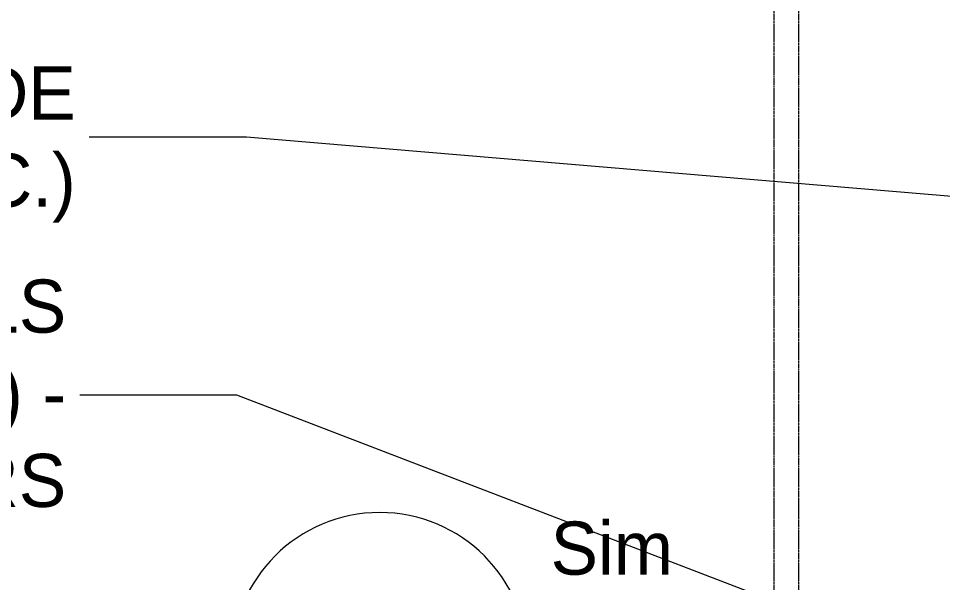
# Model space of a CAD drawing. Header units: inches. Extents: x -23565 to -21, y -324 to 853.
# Drawn here: x -9194.2 to -8894.4, y 246.3 to 429.4 of the extents above; entities that cross this region are included whole.
import ezdxf

# ---------------------------------------------------------------- set-up
doc = ezdxf.new("R2010")
doc.units = ezdxf.units.IN
doc.header["$MEASUREMENT"] = 0
doc.linetypes.add('Grid Line 1_2_', pattern=[0.875, 0.5, -0.125, 0.125, -0.125])
for name, color, linetype, lineweight in [('A-ANNO-IDEN', 131, 'Continuous', 9), ('A-ANNO-SYMB', 150, 'Continuous', 9), ('S-GRID', 1, 'Continuous', 9)]:
    doc.layers.add(name, color=color, linetype=linetype, lineweight=lineweight)
doc.styles.add('Century Gothic', font='GOTHIC.TTF', dxfattribs={"height": 17.245342})

# ---------------------------------------------------------------- blocks, each defined once
blk = doc.blocks.new('Section - Callout Head-19020-Building Section - North_South looking West _ Fitness Center')
at = {"layer": 'A-ANNO-SYMB'}
blk.add_line((-22971.3, 221.01), (-22875.3, 221.01), dxfattribs=at)
for start, end in [(0, 180), (180, 360)]:
    blk.add_arc((-22923.3, 221.01), 48, start, end, dxfattribs=at)

msp = doc.modelspace()

# ---------------------------------------------------------------- linework, layer by layer
at = {"layer": 'A-ANNO-IDEN', "color": 153}
for p, q in [((-9120.22286, 390.88352), (-9175.57891, 390.88352)), ((-8539.79748, 342.1618), (-9120.22286, 390.88352)), ((-9123.31286, 307.1314), (-9178.66891, 307.1314)), ((-8898.28786, 220.71804), (-9123.31286, 307.1314))]:
    msp.add_line(p, q, dxfattribs=at)
at = {"layer": 'S-GRID', "linetype": 'Grid Line 1_2_'}
for p, q in [((-8948.96069, -293.03588), (-8948.96069, 738.65708)), ((-8948.96069, -293.03588), (-8948.96069, 738.65708)), ((-8940.96069, -293.03588), (-8940.96069, 738.65708)), ((-8940.96069, -293.03588), (-8940.96069, 738.65708))]:
    msp.add_line(p, q, dxfattribs=at)

# ---------------------------------------------------------------- block references
at = {"layer": 'A-ANNO-SYMB'}
msp.add_blockref('Section - Callout Head-19020-Building Section - North_South looking West _ Fitness Center', (13846.34212, 0), dxfattribs=at)

# ---------------------------------------------------------------- texts
at = {"layer": 'A-ANNO-SYMB', "insert": (-9021.53622, 266.08503), "char_height": 17.245342, "width": 46.224, "attachment_point": 1, "line_spacing_factor": 0.984117, "style": 'Century Gothic'}
msp.add_mtext('Sim', dxfattribs=at)

# ---------------------------------------------------------------- next in the draw order: texts
at = {"layer": 'A-ANNO-IDEN', "char_height": 17.2453416, "attachment_point": 3, "line_spacing_factor": 0.984117, "style": 'Century Gothic', "bg_fill": 3, "box_fill_scale": 1.25, "bg_fill_color": 0, "bg_fill_transparency": 0}
for s, insert, width in [('5 1/8" X 7 1/2" EXTERIOR GRADE\\PGLULAM BEAMS (4\'- 0 1/4" O.C.)', (-9175.57891, 413.84315), 430.704), ('5/16" PHENOLIC RESIN PANELS\\P(CLASS A FLAME SPREAD) -\\PEXPOSED FASTENERS', (-9178.66891, 344.66245), 407.16)]:
    msp.add_mtext(s, dxfattribs=dict(at, insert=insert, width=width))

doc.saveas('drawing.dxf')
